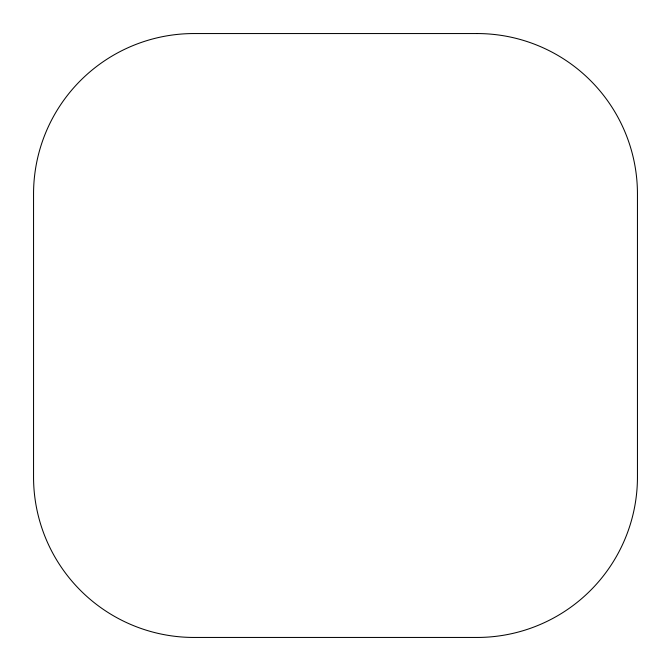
<?xml version="1.0" encoding="UTF-8"?>
<svg xmlns="http://www.w3.org/2000/svg" width="671" height="671" viewBox="0 0 671 671"><rect width="100%" height="100%" fill="white"/><g stroke="black" fill="none" stroke-linecap="round" stroke-linejoin="round"><path stroke-width="1.01" d="M477.039 33.55L193.961 33.55A160.411 160.411 0 0 0 33.55 193.961L33.55 477.039A160.411 160.411 0 0 0 193.961 637.45L477.039 637.45A160.411 160.411 0 0 0 637.45 477.039L637.45 193.961A160.411 160.411 0 0 0 477.039 33.55"/></g></svg>
